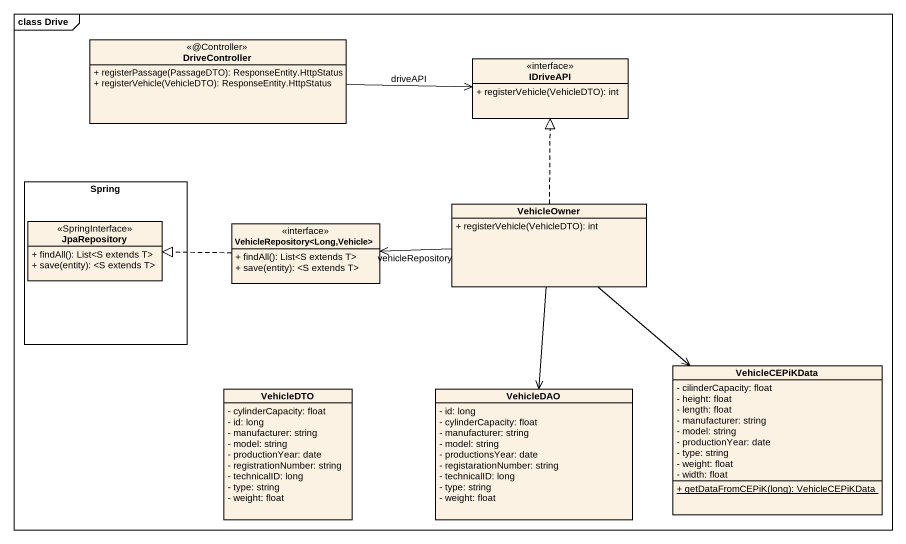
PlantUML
@startuml
mainframe class Drive
hide circle
hide empty members
skinparam classAttributeIconSize 0
class DriveController <<@Controller>> {
  + registerPassage(PassageDTO): ResponseEntity.HttpStatus
  + registerVehicle(VehicleDTO): ResponseEntity.HttpStatus
}
class IDriveAPI <<interface>> {
  + registerVehicle(VehicleDTO): int
}
rectangle Spring {
  class JpaRepository <<SpringInterface>> {
    + findAll(): List~<S extends T>
    + save(entity): ~<S extends T>
  }
}
class "VehicleRepository<Long,Vehicle>" as VehicleRepository_Long <<interface>> {
  + findAll(): List~<S extends T>
  + save(entity): ~<S extends T>
}
class VehicleOwner {
  + registerVehicle(VehicleDTO): int
}
class VehicleCEPiKData {
  - cilinderCapacity: float
  - height: float
  - length: float
  - manufacturer: string
  - model: string
  - productionYear: date
  - type: string
  - weight: float
  - width: float
  {static} + getDataFromCEPiK(long): VehicleCEPiKData
}
class VehicleDTO {
  - cylinderCapacity: float
  - id: long
  - manufacturer: string
  - model: string
  - productionYear: date
  - registrationNumber: string
  - technicalID: long
  - type: string
  - weight: float
}
class VehicleDAO {
  - id: long
  - cylinderCapacity: float
  - manufacturer: string
  - model: string
  - productionsYear: date
  - registarationNumber: string
  - technicalID: long
  - type: string
  - weight: float
}
DriveController -right-> IDriveAPI : driveAPI
VehicleRepository_Long .left.|> JpaRepository
VehicleOwner .up.|> IDriveAPI
VehicleOwner -left-> VehicleRepository_Long : vehicleRepository
VehicleOwner --> VehicleCEPiKData
VehicleOwner --> VehicleDAO
@enduml
